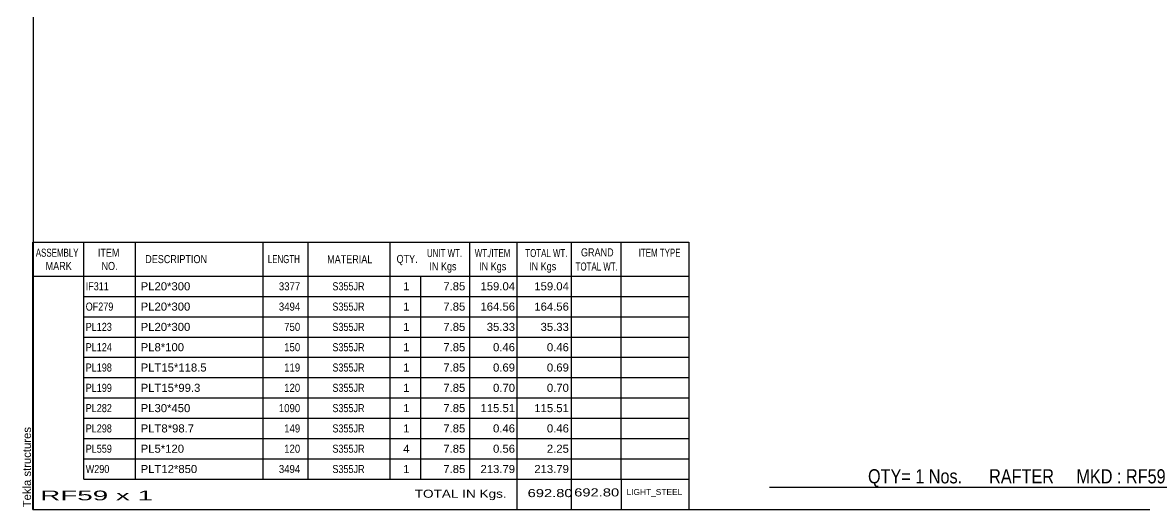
# Model space of a CAD drawing. Header units: millimetres. Extents: x -35 to 367, y -174 to 103.
# Drawn here: x -35.4 to 229.6, y -174.4 to -59.2 of the extents above; entities that cross this region are included whole.
import ezdxf

# ---------------------------------------------------------------- set-up
doc = ezdxf.new("R2010")
doc.units = ezdxf.units.MM
doc.styles.add('Arial', font='ARIAL.TTF', dxfattribs={"height": 0.2})
doc.styles.add('Arial Narrow', font='ARIALN.TTF', dxfattribs={"height": 0.2})

# ---------------------------------------------------------------- blocks, each defined once
blk = doc.blocks.new('Unknown-627307464-1210')
at = {"color": 5, "linetype": 'Continuous'}
for p, q in [((-32.88, 102.62), (-32.88, -174.38)), ((-32.88, -174.38), (367.12, -174.38))]:
    blk.add_line(p, q, dxfattribs=at)
at = {"color": 174, "linetype": 'Continuous', "style": 'Arial'}
blk.add_text('Tekla structures', height=1.9102, rotation=90, dxfattribs=at).set_placement((-33.38, -173.88))
blk = doc.blocks.new('CBS_BOM-627307464-6876')
at = {"color": 7, "linetype": 'Continuous'}
for p, q in [((-32.91, -119.22), (-32.91, -111.22)), ((-32.91, -111.22), (122.01, -111.22)), ((-20.91, -119.22), (-20.91, -111.22)), ((-8.72, -119.22), (-8.72, -111.22)), ((21.45, -119.22), (21.45, -111.22)), ((32.12, -119.22), (32.12, -111.22)), ((51.44, -119.22), (51.44, -111.22)), ((70.24, -119.22), (70.24, -111.22)), ((81.46, -119.22), (81.46, -111.22)), ((94.24, -119.22), (94.24, -111.22)), ((105.99, -119.22), (105.99, -111.22)), ((122.01, -111.22), (122.01, -119.21)), ((-32.91, -119.22), (122.01, -119.22)), ((-32.91, -124.02), (-32.91, -119.22)), ((-20.91, -124.02), (-20.91, -119.22)), ((-8.72, -124.02), (-8.72, -119.22)), ((21.45, -124.02), (21.45, -119.22)), ((32.12, -124.02), (32.12, -119.22)), ((51.44, -124.02), (51.44, -119.22)), ((58.71, -124.02), (58.71, -119.22)), ((70.24, -124.02), (70.24, -119.22)), ((81.46, -124.02), (81.46, -119.22)), ((94.24, -124.02), (94.24, -119.22)), ((106.01, -124.02), (106.01, -119.22)), ((122.01, -119.22), (122.01, -124.02)), ((-32.91, -128.82), (-32.91, -124.02)), ((-20.91, -124.02), (122.01, -124.02)), ((-20.91, -128.82), (-20.91, -124.02)), ((-8.72, -128.82), (-8.72, -124.02)), ((21.45, -128.82), (21.45, -124.02)), ((32.12, -128.82), (32.12, -124.02)), ((51.44, -128.82), (51.44, -124.02)), ((58.71, -128.82), (58.71, -124.02)), ((70.24, -128.82), (70.24, -124.02)), ((81.46, -128.82), (81.46, -124.02)), ((94.24, -128.82), (94.24, -124.02)), ((106.01, -128.82), (106.01, -124.02)), ((122.01, -124.02), (122.01, -128.82)), ((-32.91, -133.62), (-32.91, -128.82)), ((-20.91, -128.82), (122.01, -128.82)), ((-20.91, -133.62), (-20.91, -128.82)), ((-8.72, -133.62), (-8.72, -128.82)), ((21.45, -133.62), (21.45, -128.82)), ((32.12, -133.62), (32.12, -128.82)), ((51.44, -133.62), (51.44, -128.82)), ((58.71, -133.62), (58.71, -128.82)), ((70.24, -133.62), (70.24, -128.82)), ((81.46, -133.62), (81.46, -128.82)), ((94.24, -133.62), (94.24, -128.82)), ((106.01, -133.62), (106.01, -128.82)), ((122.01, -128.82), (122.01, -133.62)), ((-32.91, -138.42), (-32.91, -133.62)), ((-20.91, -133.62), (122.01, -133.62)), ((-20.91, -138.42), (-20.91, -133.62)), ((-8.72, -138.42), (-8.72, -133.62)), ((21.45, -138.42), (21.45, -133.62)), ((32.12, -138.42), (32.12, -133.62)), ((51.44, -138.42), (51.44, -133.62)), ((58.71, -138.42), (58.71, -133.62)), ((70.24, -138.42), (70.24, -133.62)), ((81.46, -138.42), (81.46, -133.62)), ((94.24, -138.42), (94.24, -133.62)), ((106.01, -138.42), (106.01, -133.62)), ((122.01, -133.62), (122.01, -138.42)), ((-32.91, -143.22), (-32.91, -138.42)), ((-20.91, -138.42), (122.01, -138.42)), ((-20.91, -143.22), (-20.91, -138.42)), ((-8.72, -143.22), (-8.72, -138.42)), ((21.45, -143.22), (21.45, -138.42)), ((32.12, -143.22), (32.12, -138.42)), ((51.44, -143.22), (51.44, -138.42)), ((58.71, -143.22), (58.71, -138.42)), ((70.24, -143.22), (70.24, -138.42)), ((81.46, -143.22), (81.46, -138.42)), ((94.24, -143.22), (94.24, -138.42)), ((106.01, -143.22), (106.01, -138.42)), ((122.01, -138.42), (122.01, -143.22)), ((-32.91, -148.02), (-32.91, -143.22)), ((-20.91, -143.22), (122.01, -143.22)), ((-20.91, -148.02), (-20.91, -143.22)), ((-8.72, -148.02), (-8.72, -143.22)), ((21.45, -148.02), (21.45, -143.22)), ((32.12, -148.02), (32.12, -143.22)), ((51.44, -148.02), (51.44, -143.22)), ((58.71, -148.02), (58.71, -143.22)), ((70.24, -148.02), (70.24, -143.22)), ((81.46, -148.02), (81.46, -143.22)), ((94.24, -148.02), (94.24, -143.22)), ((106.01, -148.02), (106.01, -143.22)), ((122.01, -143.22), (122.01, -148.02)), ((-32.91, -152.82), (-32.91, -148.02)), ((-20.91, -148.02), (122.01, -148.02)), ((-20.91, -152.82), (-20.91, -148.02)), ((-8.72, -152.82), (-8.72, -148.02)), ((21.45, -152.82), (21.45, -148.02)), ((32.12, -152.82), (32.12, -148.02)), ((51.44, -152.82), (51.44, -148.02)), ((58.71, -152.82), (58.71, -148.02)), ((70.24, -152.82), (70.24, -148.02)), ((81.46, -152.82), (81.46, -148.02)), ((94.24, -152.82), (94.24, -148.02)), ((106.01, -152.82), (106.01, -148.02)), ((122.01, -148.02), (122.01, -152.82)), ((-32.91, -157.62), (-32.91, -152.82)), ((-20.91, -152.82), (122.01, -152.82)), ((-20.91, -157.62), (-20.91, -152.82)), ((-8.72, -157.62), (-8.72, -152.82)), ((21.45, -157.62), (21.45, -152.82)), ((32.12, -157.62), (32.12, -152.82)), ((51.44, -157.62), (51.44, -152.82)), ((58.71, -157.62), (58.71, -152.82)), ((70.24, -157.62), (70.24, -152.82)), ((81.46, -157.62), (81.46, -152.82)), ((94.24, -157.62), (94.24, -152.82)), ((106.01, -157.62), (106.01, -152.82)), ((122.01, -152.82), (122.01, -157.62)), ((-32.91, -162.42), (-32.91, -157.62)), ((-20.91, -157.62), (122.01, -157.62)), ((-20.91, -162.42), (-20.91, -157.62)), ((-8.72, -162.42), (-8.72, -157.62)), ((21.45, -162.42), (21.45, -157.62)), ((32.12, -162.42), (32.12, -157.62)), ((51.44, -162.42), (51.44, -157.62)), ((58.71, -162.42), (58.71, -157.62)), ((70.24, -162.42), (70.24, -157.62)), ((81.46, -162.42), (81.46, -157.62)), ((94.24, -162.42), (94.24, -157.62)), ((106.01, -162.42), (106.01, -157.62)), ((122.01, -157.62), (122.01, -162.42)), ((-32.91, -167.22), (-32.91, -162.42)), ((-20.91, -162.42), (122.01, -162.42)), ((-20.91, -167.22), (-20.91, -162.42)), ((-8.72, -167.22), (-8.72, -162.42)), ((21.45, -167.22), (21.45, -162.42)), ((32.12, -167.22), (32.12, -162.42)), ((51.44, -167.22), (51.44, -162.42)), ((58.71, -167.22), (58.71, -162.42)), ((70.24, -167.22), (70.24, -162.42)), ((81.46, -167.22), (81.46, -162.42)), ((94.24, -167.22), (94.24, -162.42)), ((106.01, -167.22), (106.01, -162.42)), ((122.01, -162.42), (122.01, -167.22)), ((-32.91, -174.42), (-32.91, -167.24)), ((-20.91, -167.22), (122.01, -167.22)), ((81.46, -174.42), (81.46, -167.24)), ((94.24, -174.42), (94.24, -167.24)), ((106.05, -174.42), (106.05, -167.24)), ((122.01, -167.22), (122.01, -174.42)), ((-32.91, -174.42), (122.01, -174.42))]:
    blk.add_line(p, q, dxfattribs=at)
at = {"color": 3, "linetype": 'Continuous', "style": 'Arial'}
for s, height, width, p in [('ASSEMBLY', 1.91, 0.7, (-32.23, -114.64)), ('ITEM', 1.91, 0.8, (-17.58, -114.64)), ('UNIT WT.', 1.91, 0.7, (60.13, -114.72)), ('WT./ITEM', 1.91, 0.7, (71.42, -114.72)), ('TOTAL WT.', 1.91, 0.7, (83.36, -114.72)), ('GRAND', 1.91, 0.8, (96.51, -114.56)), ('ITEM TYPE', 1.91, 0.7, (110.15, -114.64)), ('MARK', 1.91, 0.8, (-29.91, -117.78)), ('NO.', 1.91, 0.8, (-16.72, -117.78)), ('DESCRIPTION', 1.9102, 0.8, (-6.39, -116.15)), ('LENGTH', 1.91, 0.7, (22.55, -116.15)), ('MATERIAL', 1.91, 0.8, (36.57, -116.19)), ('QTY.', 1.91, 0.8, (52.96, -116.12)), ('IN Kgs', 1.91, 0.8, (60.71, -117.86)), ('IN Kgs', 1.91, 0.8, (72.46, -117.86)), ('IN Kgs', 1.91, 0.8, (84.26, -117.86)), ('TOTAL WT.', 1.91, 0.7, (95.25, -117.9))]:
    blk.add_text(s, height=height, dxfattribs=dict(at, width=width)).set_placement(p)
at = {"color": 7, "linetype": 'Continuous', "style": 'Arial'}
for s, width, p in [('IF311', 0.8, (-20.45, -122.58)), ('3377', 0.85, (25.16, -122.58)), ('S355JR', 0.8, (37.81, -122.58)), ('OF279', 0.8, (-20.45, -127.38)), ('3494', 0.85, (25.16, -127.38)), ('S355JR', 0.8, (37.81, -127.38)), ('PL123', 0.8, (-20.45, -132.18)), ('750', 0.85, (26.42, -132.18)), ('S355JR', 0.8, (37.81, -132.18)), ('PL124', 0.8, (-20.45, -136.98)), ('150', 0.85, (26.42, -136.98)), ('S355JR', 0.8, (37.81, -136.98)), ('PL198', 0.8, (-20.45, -141.78)), ('119', 0.85, (26.42, -141.78)), ('S355JR', 0.8, (37.81, -141.78)), ('PL199', 0.8, (-20.45, -146.58)), ('120', 0.85, (26.42, -146.58)), ('S355JR', 0.8, (37.81, -146.58)), ('PL282', 0.8, (-20.45, -151.38)), ('1090', 0.85, (25.16, -151.38)), ('S355JR', 0.8, (37.81, -151.38)), ('PL298', 0.8, (-20.45, -156.18)), ('149', 0.85, (26.42, -156.18)), ('S355JR', 0.8, (37.81, -156.18)), ('PL559', 0.8, (-20.45, -160.98)), ('120', 0.85, (26.42, -160.98)), ('S355JR', 0.8, (37.81, -160.98)), ('W290', 0.8, (-20.45, -165.78)), ('3494', 0.85, (25.16, -165.78)), ('S355JR', 0.8, (37.81, -165.78))]:
    blk.add_text(s, height=1.91, dxfattribs=dict(at, width=width)).set_placement(p)
for s, height, p in [('PL20*300', 1.91, (-7.47, -122.58)), ('1', 1.91, (54.53, -122.58)), ('7.85', 1.91, (64, -122.58)), ('159.04', 1.91, (72.78, -122.58)), ('159.04', 1.91, (85.49, -122.58)), ('PL20*300', 1.91, (-7.47, -127.38)), ('1', 1.91, (54.53, -127.38)), ('7.85', 1.91, (64, -127.38)), ('164.56', 1.91, (72.78, -127.38)), ('164.56', 1.91, (85.49, -127.38)), ('PL20*300', 1.91, (-7.47, -132.18)), ('1', 1.91, (54.53, -132.18)), ('7.85', 1.91, (64, -132.18)), ('35.33', 1.91, (74.26, -132.18)), ('35.33', 1.91, (86.97, -132.18)), ('PL8*100', 1.91, (-7.47, -136.98)), ('1', 1.91, (54.53, -136.98)), ('7.85', 1.91, (64, -136.98)), ('0.46', 1.91, (75.74, -136.98)), ('0.46', 1.91, (88.46, -136.98)), ('PLT15*118.5', 1.9102, (-7.47, -141.78)), ('1', 1.91, (54.53, -141.78)), ('7.85', 1.91, (64, -141.78)), ('0.69', 1.91, (75.74, -141.78)), ('0.69', 1.91, (88.46, -141.78)), ('PLT15*99.3', 1.91, (-7.47, -146.58)), ('1', 1.91, (54.53, -146.58)), ('7.85', 1.91, (64, -146.58)), ('0.70', 1.91, (75.74, -146.58)), ('0.70', 1.91, (88.46, -146.58)), ('PL30*450', 1.91, (-7.47, -151.38)), ('1', 1.91, (54.53, -151.38)), ('7.85', 1.91, (64, -151.38)), ('115.51', 1.91, (72.78, -151.38)), ('115.51', 1.91, (85.49, -151.38)), ('PLT8*98.7', 1.91, (-7.47, -156.18)), ('1', 1.91, (54.53, -156.18)), ('7.85', 1.91, (64, -156.18)), ('0.46', 1.91, (75.74, -156.18)), ('0.46', 1.91, (88.46, -156.18)), ('PL5*120', 1.91, (-7.47, -160.98)), ('4', 1.91, (54.53, -160.98)), ('7.85', 1.91, (64, -160.98)), ('0.56', 1.91, (75.74, -160.98)), ('2.25', 1.91, (88.46, -160.98)), ('PLT12*850', 1.91, (-7.47, -165.78)), ('1', 1.91, (54.53, -165.78)), ('7.85', 1.91, (64, -165.78)), ('213.79', 1.91, (72.78, -165.78)), ('213.79', 1.91, (85.49, -165.78))]:
    blk.add_text(s, height=height, dxfattribs=at).set_placement(p)
at = {"color": 6, "linetype": 'Continuous', "style": 'Arial'}
for s, height, width, p in [('692.80', 1.91, 1.3, (83.91, -171.47)), ('692.80', 1.91, 1.3, (94.91, -171.31)), ('RF59 x 1', 2.292, 2.05, (-31.19, -172.22)), ('TOTAL IN Kgs.', 1.9102, 1.2, (57.25, -171.62))]:
    blk.add_text(s, height=height, dxfattribs=dict(at, width=width)).set_placement(p)
blk.add_text('LIGHT_STEEL', height=1.4135, dxfattribs=at).set_placement((107.26, -170.96))
blk = doc.blocks.new('CBS_CALLOFF-627307464-6877')
at = {"color": 7, "linetype": 'Continuous'}
blk.add_line((141, -169.12), (257.23, -169.13), dxfattribs=at)
at = {"color": 3, "linetype": 'Continuous', "style": 'Arial Narrow'}
blk.add_text('QTY= 1 Nos.      RAFTER     MKD : RF59', height=3.3405, dxfattribs=at).set_placement((164.29, -168.22))

msp = doc.modelspace()

# ---------------------------------------------------------------- block references
for name in ['Unknown-627307464-1210', 'CBS_BOM-627307464-6876', 'CBS_CALLOFF-627307464-6877']:
    msp.add_blockref(name, (0, 0))

doc.saveas('drawing.dxf')
